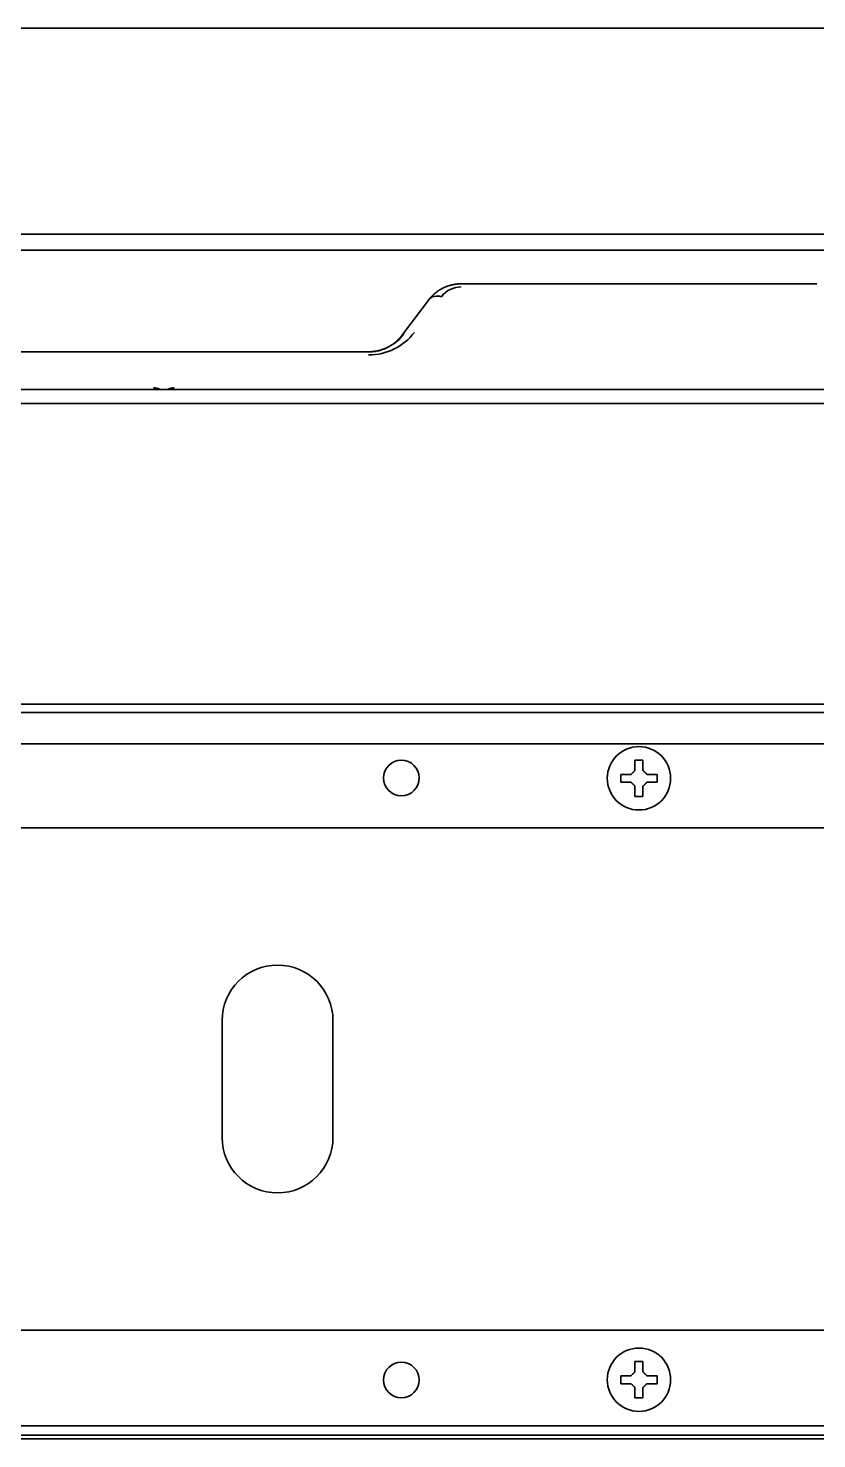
# Model space of a CAD drawing. Header units: inches. Extents: x 90 to 4162, y -443 to 3471.
# Drawn here: x 2548.8 to 2648.3, y 3208.6 to 3386.6 of the extents above; entities that cross this region are included whole.
import ezdxf

# ---------------------------------------------------------------- set-up
doc = ezdxf.new("R2010")
doc.units = ezdxf.units.IN
doc.layers.add('1', color=7, linetype='Continuous', true_color=0xffffff)
doc.layers.add('4', color=7, linetype='Continuous', true_color=0xffffff)

msp = doc.modelspace()

# ---------------------------------------------------------------- linework, layer by layer
at = {"layer": '1', "color": 7, "linetype": 'Continuous', "lineweight": 35}
for p, q in [((2448.94, 3386.64), (2802.84, 3386.64)), ((2798.61, 3360.64), (2453.17, 3360.64)), ((2450.76, 3358.64), (2801.02, 3358.64)), ((2311.39, 3301.28), (2940.39, 3301.28)), ((2934.39, 3300.25), (2317.39, 3300.25)), ((2317.39, 3296.31), (2934.39, 3296.31)), ((2623.59, 3291.94), (2623.59, 3292.44)), ((2623.59, 3291.44), (2623.59, 3291.94)), ((2628.19, 3292.44), (2628.19, 3291.94)), ((2628.19, 3291.94), (2628.19, 3291.44)), ((2934.39, 3285.68), (2317.39, 3285.68)), ((2573.25, 3261.36), (2573.25, 3246.6)), ((2587.25, 3246.6), (2587.25, 3261.36)), ((2934.39, 3222.28), (2317.39, 3222.28)), ((2623.59, 3216.01), (2623.59, 3216.51)), ((2628.19, 3216.51), (2628.19, 3216.01)), ((2623.59, 3215.51), (2623.59, 3216.01)), ((2628.19, 3216.01), (2628.19, 3215.51)), ((2319.39, 3210.2), (2932.39, 3210.2)), ((2317.39, 3208.55), (2934.39, 3208.55)), ((2319.39, 3209.01), (2932.39, 3209.01))]:
    msp.add_line(p, q, dxfattribs=at)
for centre, radius in [((2625.89, 3291.94), 4), ((2595.89, 3291.98), 2.25), ((2625.89, 3216.01), 4), ((2595.89, 3215.98), 2.25)]:
    msp.add_circle(centre, radius, dxfattribs=at)
for centre, start, end in [((2580.25, 3261.36), 0, 180), ((2580.25, 3246.6), 180, 0)]:
    msp.add_arc(centre, 7, start, end, dxfattribs=at)
for points in [[(2624.89, 3292.44), (2624.91, 3292.46), (2624.96, 3292.51), (2625.03, 3292.58), (2625.11, 3292.65), (2625.18, 3292.72), (2625.25, 3292.8), (2625.32, 3292.87), (2625.37, 3292.91), (2625.39, 3292.94)], [(2625.39, 3292.94), (2625.39, 3292.99), (2625.39, 3293.1), (2625.39, 3293.26), (2625.39, 3293.42), (2625.39, 3293.58), (2625.39, 3293.73), (2625.39, 3293.89), (2625.39, 3294.05), (2625.39, 3294.17), (2625.39, 3294.24)], [(2625.39, 3294.24), (2625.56, 3294.24), (2625.89, 3294.24), (2626.22, 3294.24), (2626.39, 3294.24)], [(2626.39, 3292.94), (2626.42, 3292.91), (2626.47, 3292.86), (2626.54, 3292.79), (2626.61, 3292.72), (2626.68, 3292.65), (2626.75, 3292.58), (2626.82, 3292.51), (2626.87, 3292.46), (2626.89, 3292.44)], [(2624.89, 3291.44), (2624.84, 3291.44), (2624.73, 3291.44), (2624.57, 3291.44), (2624.41, 3291.44), (2624.25, 3291.44), (2624.1, 3291.44), (2623.94, 3291.44), (2623.78, 3291.44), (2623.65, 3291.44), (2623.59, 3291.44)], [(2625.39, 3290.94), (2625.36, 3290.96), (2625.31, 3291.02), (2625.24, 3291.09), (2625.17, 3291.16), (2625.1, 3291.23), (2625.03, 3291.3), (2624.96, 3291.37), (2624.91, 3291.42), (2624.89, 3291.44)], [(2626.89, 3291.44), (2626.87, 3291.42), (2626.82, 3291.37), (2626.75, 3291.3), (2626.68, 3291.22), (2626.61, 3291.15), (2626.53, 3291.08), (2626.46, 3291.01), (2626.41, 3290.96), (2626.39, 3290.94)], [(2626.89, 3292.44), (2626.95, 3292.44), (2627.05, 3292.44), (2627.21, 3292.44), (2627.37, 3292.44), (2627.53, 3292.44), (2627.68, 3292.44), (2627.84, 3292.44), (2628, 3292.44), (2628.13, 3292.44), (2628.19, 3292.44)], [(2626.39, 3289.64), (2626.22, 3289.64), (2625.89, 3289.64), (2625.56, 3289.64), (2625.39, 3289.64)], [(2626.39, 3290.94), (2626.39, 3290.88), (2626.39, 3290.78), (2626.39, 3290.61), (2626.39, 3290.46), (2626.39, 3290.3), (2626.39, 3290.15), (2626.39, 3289.99), (2626.39, 3289.83), (2626.39, 3289.7), (2626.39, 3289.64)], [(2625.39, 3217.01), (2625.39, 3217.07), (2625.39, 3217.18), (2625.39, 3217.34), (2625.39, 3217.5), (2625.39, 3217.65), (2625.39, 3217.8), (2625.39, 3217.96), (2625.39, 3218.13), (2625.39, 3218.25), (2625.39, 3218.31)], [(2625.39, 3218.31), (2625.56, 3218.31), (2625.89, 3218.31), (2626.22, 3218.31), (2626.39, 3218.31)], [(2624.89, 3216.51), (2624.91, 3216.54), (2624.96, 3216.59), (2625.03, 3216.66), (2625.11, 3216.73), (2625.18, 3216.8), (2625.25, 3216.87), (2625.32, 3216.94), (2625.37, 3216.99), (2625.39, 3217.01)], [(2626.39, 3217.01), (2626.42, 3216.99), (2626.47, 3216.94), (2626.54, 3216.86), (2626.61, 3216.79), (2626.68, 3216.72), (2626.75, 3216.65), (2626.82, 3216.58), (2626.87, 3216.54), (2626.89, 3216.51)], [(2626.89, 3216.51), (2626.95, 3216.51), (2627.05, 3216.51), (2627.21, 3216.51), (2627.37, 3216.51), (2627.53, 3216.51), (2627.68, 3216.51), (2627.84, 3216.51), (2628, 3216.51), (2628.13, 3216.51), (2628.19, 3216.51)], [(2624.89, 3215.51), (2624.84, 3215.51), (2624.73, 3215.51), (2624.57, 3215.51), (2624.41, 3215.51), (2624.25, 3215.51), (2624.1, 3215.51), (2623.94, 3215.51), (2623.78, 3215.51), (2623.65, 3215.51), (2623.59, 3215.51)], [(2625.39, 3215.01), (2625.36, 3215.04), (2625.31, 3215.09), (2625.24, 3215.17), (2625.17, 3215.24), (2625.1, 3215.31), (2625.03, 3215.38), (2624.96, 3215.44), (2624.91, 3215.49), (2624.89, 3215.51)], [(2626.89, 3215.51), (2626.87, 3215.49), (2626.82, 3215.44), (2626.75, 3215.37), (2626.68, 3215.3), (2626.61, 3215.23), (2626.53, 3215.16), (2626.46, 3215.09), (2626.41, 3215.04), (2626.39, 3215.01)], [(2626.39, 3215.01), (2626.39, 3214.96), (2626.39, 3214.85), (2626.39, 3214.69), (2626.39, 3214.53), (2626.39, 3214.38), (2626.39, 3214.22), (2626.39, 3214.07), (2626.39, 3213.9), (2626.39, 3213.78), (2626.39, 3213.71)], [(2626.39, 3213.71), (2626.22, 3213.71), (2625.89, 3213.71), (2625.56, 3213.71), (2625.39, 3213.71)]]:
    msp.add_open_spline(points, degree=3, dxfattribs=at)
for points in [[(2626.39, 3294.24), (2626.39, 3294.04), (2626.39, 3293.83), (2626.39, 3293.5), (2626.39, 3293.39), (2626.39, 3293.17), (2626.39, 3293.05), (2626.39, 3292.94)], [(2623.59, 3292.44), (2623.79, 3292.44), (2624, 3292.44), (2624.33, 3292.44), (2624.44, 3292.44), (2624.66, 3292.44), (2624.78, 3292.44), (2624.89, 3292.44)], [(2628.19, 3291.44), (2627.99, 3291.44), (2627.78, 3291.44), (2627.45, 3291.44), (2627.34, 3291.44), (2627.12, 3291.44), (2627.01, 3291.44), (2626.89, 3291.44)], [(2625.39, 3289.64), (2625.39, 3289.84), (2625.39, 3290.05), (2625.39, 3290.38), (2625.39, 3290.49), (2625.39, 3290.71), (2625.39, 3290.82), (2625.39, 3290.94)], [(2626.39, 3218.31), (2626.39, 3218.11), (2626.39, 3217.9), (2626.39, 3217.58), (2626.39, 3217.47), (2626.39, 3217.24), (2626.39, 3217.13), (2626.39, 3217.01)], [(2623.59, 3216.51), (2623.79, 3216.51), (2624, 3216.51), (2624.33, 3216.51), (2624.44, 3216.51), (2624.66, 3216.51), (2624.78, 3216.51), (2624.89, 3216.51)], [(2625.39, 3213.71), (2625.39, 3213.92), (2625.39, 3214.13), (2625.39, 3214.45), (2625.39, 3214.56), (2625.39, 3214.79), (2625.39, 3214.9), (2625.39, 3215.01)], [(2628.19, 3215.51), (2627.99, 3215.51), (2627.78, 3215.51), (2627.45, 3215.51), (2627.34, 3215.51), (2627.12, 3215.51), (2627.01, 3215.51), (2626.89, 3215.51)]]:
    msp.add_open_spline(points, degree=3, knots=[0, 0, 0, 0, 0.5, 0.5, 0.75, 0.75, 1, 1, 1, 1], dxfattribs=at)
at = {"layer": '4', "color": 7, "linetype": 'Continuous', "lineweight": 35}
for p, q in [((2648.35, 3354.37), (2603.44, 3354.37)), ((2599.36, 3352.36), (2595.94, 3347.84)), ((2595.94, 3347.84), (2595.9, 3347.78)), ((2591.74, 3345.79), (2323.64, 3345.79)), ((2323.63, 3341.03), (2928.16, 3341.03)), ((2321.66, 3339.28), (2930.12, 3339.28))]:
    msp.add_line(p, q, dxfattribs=at)
for centre, major_axis, ratio, start_param, end_param in [((2603.37, 3351.1), (-2.93, -0.69), 0.950644, 4.470256, 5.429553), ((2600.95, 3351.15), (1.59, -1.21), 0.72838, 2.074728, 3.141584), ((2591.89, 3352.08), (-6.83, -1.6), 0.950644, 1.328664, 2.287961)]:
    msp.add_ellipse(centre, major_axis=major_axis, ratio=ratio, start_param=start_param, end_param=end_param, dxfattribs=at)
for points, knots in [([(2599.31, 3352.29), (2599.32, 3352.3), (2599.33, 3352.32), (2599.35, 3352.35), (2599.38, 3352.38), (2599.4, 3352.41), (2599.42, 3352.43), (2599.44, 3352.46), (2599.46, 3352.49), (2599.49, 3352.52), (2599.51, 3352.54), (2599.53, 3352.57), (2599.55, 3352.6), (2599.58, 3352.62), (2599.6, 3352.65), (2599.62, 3352.68), (2599.65, 3352.7), (2599.67, 3352.73), (2599.69, 3352.75), (2599.72, 3352.78), (2599.74, 3352.8), (2599.76, 3352.83), (2599.79, 3352.85), (2599.81, 3352.88), (2599.84, 3352.9), (2599.86, 3352.93), (2599.89, 3352.95), (2599.91, 3352.97), (2599.94, 3353), (2599.96, 3353.02), (2599.99, 3353.04), (2600.01, 3353.07), (2600.04, 3353.09), (2600.07, 3353.11), (2600.09, 3353.13), (2600.12, 3353.16), (2600.14, 3353.18), (2600.17, 3353.2), (2600.2, 3353.22), (2600.22, 3353.24), (2600.25, 3353.26), (2600.28, 3353.29), (2600.3, 3353.31), (2600.33, 3353.33), (2600.36, 3353.35), (2600.39, 3353.37), (2600.41, 3353.39), (2600.44, 3353.41), (2600.47, 3353.43), (2600.5, 3353.45), (2600.52, 3353.47), (2600.55, 3353.48), (2600.58, 3353.5), (2600.61, 3353.52), (2600.63, 3353.54), (2600.66, 3353.56), (2600.69, 3353.58), (2600.72, 3353.59), (2600.75, 3353.61), (2600.78, 3353.63), (2600.81, 3353.65), (2600.83, 3353.66), (2600.86, 3353.68), (2600.89, 3353.7), (2600.92, 3353.71), (2600.95, 3353.73), (2600.98, 3353.75), (2601.01, 3353.76), (2601.04, 3353.78), (2601.07, 3353.79), (2601.1, 3353.81), (2601.13, 3353.82), (2601.15, 3353.84), (2601.18, 3353.85), (2601.21, 3353.87), (2601.24, 3353.88), (2601.27, 3353.89), (2601.3, 3353.91), (2601.33, 3353.92), (2601.36, 3353.93), (2601.39, 3353.95), (2601.42, 3353.96), (2601.45, 3353.97), (2601.48, 3353.98), (2601.51, 3354), (2601.54, 3354.01), (2601.57, 3354.02), (2601.6, 3354.03), (2601.63, 3354.04), (2601.66, 3354.05), (2601.69, 3354.07), (2601.73, 3354.08), (2601.76, 3354.09), (2601.79, 3354.1), (2601.82, 3354.11), (2601.85, 3354.12), (2601.88, 3354.13), (2601.91, 3354.14), (2601.94, 3354.15), (2601.97, 3354.16), (2602, 3354.16), (2602.03, 3354.17), (2602.06, 3354.18), (2602.09, 3354.19), (2602.12, 3354.2), (2602.15, 3354.21), (2602.18, 3354.21), (2602.21, 3354.22), (2602.25, 3354.23), (2602.28, 3354.24), (2602.31, 3354.24), (2602.34, 3354.25), (2602.37, 3354.26), (2602.4, 3354.26), (2602.43, 3354.27), (2602.46, 3354.28), (2602.49, 3354.28), (2602.52, 3354.29), (2602.55, 3354.29), (2602.58, 3354.3), (2602.61, 3354.3), (2602.64, 3354.31), (2602.68, 3354.31), (2602.71, 3354.32), (2602.74, 3354.32), (2602.77, 3354.32), (2602.8, 3354.33), (2602.83, 3354.33), (2602.86, 3354.34), (2602.89, 3354.34), (2602.92, 3354.34), (2602.95, 3354.35), (2602.98, 3354.35), (2603.01, 3354.35), (2603.04, 3354.35), (2603.07, 3354.36), (2603.1, 3354.36), (2603.13, 3354.36), (2603.16, 3354.36), (2603.19, 3354.36), (2603.22, 3354.36), (2603.25, 3354.37), (2603.28, 3354.37), (2603.31, 3354.37), (2603.35, 3354.37), (2603.38, 3354.37), (2603.41, 3354.37), (2603.43, 3354.37), (2603.44, 3354.37)], [0, 0, 0, 0, 0.008172, 0.016323, 0.024452, 0.03256, 0.040646, 0.04871, 0.056753, 0.064775, 0.072776, 0.080755, 0.088713, 0.09665, 0.104566, 0.112461, 0.120335, 0.128188, 0.13602, 0.143831, 0.151622, 0.159392, 0.167141, 0.17487, 0.182579, 0.190267, 0.197934, 0.205582, 0.213209, 0.220816, 0.228403, 0.23597, 0.243517, 0.251044, 0.258551, 0.266038, 0.273506, 0.280954, 0.288383, 0.295792, 0.303181, 0.310552, 0.317903, 0.325235, 0.332547, 0.339841, 0.347116, 0.354371, 0.361608, 0.368826, 0.376026, 0.383207, 0.390369, 0.397513, 0.404638, 0.411746, 0.418835, 0.425905, 0.432958, 0.439993, 0.44701, 0.454009, 0.46099, 0.467954, 0.4749, 0.481829, 0.48874, 0.495634, 0.502511, 0.509371, 0.516213, 0.523039, 0.529848, 0.53664, 0.543415, 0.550174, 0.556916, 0.563642, 0.570352, 0.577045, 0.583722, 0.590383, 0.597028, 0.603658, 0.610272, 0.61687, 0.623452, 0.630019, 0.636571, 0.643107, 0.649629, 0.656135, 0.662627, 0.669103, 0.675565, 0.682012, 0.688445, 0.694863, 0.701267, 0.707657, 0.714033, 0.720395, 0.726743, 0.733077, 0.739398, 0.745705, 0.751999, 0.758279, 0.764546, 0.770801, 0.777042, 0.78327, 0.789486, 0.795689, 0.80188, 0.808058, 0.814224, 0.820378, 0.82652, 0.83265, 0.838769, 0.844875, 0.850971, 0.857055, 0.863127, 0.869189, 0.87524, 0.881279, 0.887308, 0.893327, 0.899335, 0.905332, 0.91132, 0.917297, 0.923265, 0.929222, 0.93517, 0.941109, 0.947038, 0.952958, 0.958869, 0.96477, 0.970663, 0.976547, 0.982423, 0.98829, 0.994149, 1, 1, 1, 1]), ([(2596.2, 3348.09), (2595.98, 3347.75), (2595.44, 3347.15), (2594.38, 3346.4), (2593.31, 3345.97), (2592.41, 3345.79), (2591.96, 3345.77), (2591.74, 3345.76)], [0, 0, 0, 0, 0.305789, 0.569797, 0.796399, 0.899765, 1, 1, 1, 1]), ([(2591.74, 3345.79), (2591.74, 3345.79), (2591.76, 3345.79), (2591.78, 3345.79), (2591.81, 3345.79), (2591.83, 3345.79), (2591.86, 3345.79), (2591.88, 3345.79), (2591.91, 3345.79), (2591.93, 3345.79), (2591.96, 3345.79), (2591.98, 3345.79), (2592.01, 3345.79), (2592.03, 3345.79), (2592.05, 3345.8), (2592.08, 3345.8), (2592.1, 3345.8), (2592.13, 3345.8), (2592.15, 3345.8), (2592.18, 3345.8), (2592.2, 3345.81), (2592.23, 3345.81), (2592.25, 3345.81), (2592.28, 3345.81), (2592.3, 3345.82), (2592.33, 3345.82), (2592.35, 3345.82), (2592.37, 3345.82), (2592.4, 3345.83), (2592.42, 3345.83), (2592.45, 3345.83), (2592.47, 3345.84), (2592.5, 3345.84), (2592.52, 3345.84), (2592.55, 3345.85), (2592.57, 3345.85), (2592.6, 3345.86), (2592.62, 3345.86), (2592.65, 3345.86), (2592.67, 3345.87), (2592.69, 3345.87), (2592.72, 3345.88), (2592.74, 3345.88), (2592.77, 3345.89), (2592.79, 3345.89), (2592.82, 3345.9), (2592.84, 3345.9), (2592.87, 3345.91), (2592.89, 3345.91), (2592.92, 3345.92), (2592.94, 3345.92), (2592.96, 3345.93), (2592.99, 3345.93), (2593.01, 3345.94), (2593.04, 3345.95), (2593.06, 3345.95), (2593.09, 3345.96), (2593.11, 3345.96), (2593.14, 3345.97), (2593.16, 3345.98), (2593.18, 3345.98), (2593.21, 3345.99), (2593.23, 3346), (2593.26, 3346.01), (2593.28, 3346.01), (2593.3, 3346.02), (2593.33, 3346.03), (2593.35, 3346.03), (2593.38, 3346.04), (2593.4, 3346.05), (2593.43, 3346.06), (2593.45, 3346.07), (2593.47, 3346.07), (2593.5, 3346.08), (2593.52, 3346.09), (2593.54, 3346.1), (2593.57, 3346.11), (2593.59, 3346.12), (2593.62, 3346.13), (2593.64, 3346.13), (2593.66, 3346.14), (2593.69, 3346.15), (2593.71, 3346.16), (2593.73, 3346.17), (2593.76, 3346.18), (2593.78, 3346.19), (2593.81, 3346.2), (2593.83, 3346.21), (2593.85, 3346.22), (2593.88, 3346.23), (2593.9, 3346.24), (2593.92, 3346.25), (2593.95, 3346.26), (2593.97, 3346.27), (2593.99, 3346.28), (2594.02, 3346.29), (2594.04, 3346.3), (2594.07, 3346.32), (2594.11, 3346.34), (2594.16, 3346.36), (2594.21, 3346.39), (2594.26, 3346.42), (2594.31, 3346.44), (2594.36, 3346.47), (2594.41, 3346.5), (2594.46, 3346.53), (2594.51, 3346.56), (2594.56, 3346.59), (2594.61, 3346.62), (2594.66, 3346.65), (2594.7, 3346.68), (2594.75, 3346.71), (2594.8, 3346.75), (2594.85, 3346.78), (2594.9, 3346.81), (2594.94, 3346.85), (2594.99, 3346.89), (2595.04, 3346.92), (2595.08, 3346.96), (2595.13, 3347), (2595.18, 3347.03), (2595.22, 3347.07), (2595.27, 3347.11), (2595.31, 3347.15), (2595.36, 3347.19), (2595.4, 3347.24), (2595.44, 3347.28), (2595.49, 3347.32), (2595.53, 3347.36), (2595.57, 3347.41), (2595.62, 3347.45), (2595.66, 3347.5), (2595.7, 3347.54), (2595.74, 3347.59), (2595.78, 3347.64), (2595.82, 3347.69), (2595.86, 3347.73), (2595.88, 3347.77), (2595.9, 3347.78)], [0, 0, 0, 0, 0.003864, 0.007731, 0.011602, 0.015475, 0.019353, 0.023234, 0.02712, 0.03101, 0.034906, 0.038806, 0.042712, 0.046623, 0.050541, 0.054465, 0.058395, 0.062333, 0.066277, 0.070229, 0.074188, 0.078155, 0.082131, 0.086115, 0.090107, 0.094109, 0.09812, 0.10214, 0.106171, 0.110211, 0.114261, 0.118322, 0.122394, 0.126477, 0.130571, 0.134676, 0.138794, 0.142923, 0.147065, 0.151219, 0.155385, 0.159565, 0.163758, 0.167964, 0.172184, 0.176417, 0.180665, 0.184927, 0.189204, 0.193495, 0.197801, 0.202122, 0.206459, 0.210811, 0.215179, 0.219562, 0.223962, 0.228379, 0.232811, 0.237261, 0.241727, 0.246211, 0.250712, 0.25523, 0.259766, 0.26432, 0.268892, 0.273482, 0.27809, 0.282717, 0.287363, 0.292027, 0.296711, 0.301413, 0.306135, 0.310877, 0.315638, 0.320419, 0.32522, 0.330041, 0.334883, 0.339745, 0.344627, 0.34953, 0.354454, 0.359399, 0.364366, 0.369353, 0.374362, 0.379392, 0.384444, 0.389518, 0.394614, 0.399732, 0.404872, 0.410034, 0.415219, 0.420426, 0.431876, 0.443469, 0.455209, 0.467096, 0.479131, 0.491315, 0.503649, 0.516135, 0.528772, 0.541563, 0.554508, 0.567608, 0.580863, 0.594275, 0.607845, 0.621572, 0.635458, 0.649503, 0.663709, 0.678075, 0.692603, 0.707293, 0.722145, 0.737161, 0.75234, 0.767683, 0.783192, 0.798865, 0.814704, 0.83071, 0.846882, 0.863221, 0.879728, 0.896403, 0.913246, 0.930258, 0.947439, 0.964789, 0.982309, 1, 1, 1, 1]), ([(2564.6, 3341.23), (2564.64, 3341.23), (2564.69, 3341.22), (2564.82, 3341.18), (2564.9, 3341.12), (2564.96, 3341.05), (2564.97, 3341.04), (2564.97, 3341.04)], [0, 0, 0, 0, 0.330789, 0.330789, 0.961404, 0.961404, 1, 1, 1, 1]), ([(2565.37, 3341.04), (2565.36, 3341.04), (2565.35, 3341.05), (2565.22, 3341.13), (2565.06, 3341.18), (2564.79, 3341.22), (2564.69, 3341.23), (2564.6, 3341.23)], [0, 0, 0, 0, 0.054472, 0.054472, 0.674673, 0.674673, 1, 1, 1, 1]), ([(2567.18, 3341.23), (2567.09, 3341.23), (2566.99, 3341.22), (2566.73, 3341.18), (2566.57, 3341.13), (2566.44, 3341.05), (2566.43, 3341.04), (2566.42, 3341.04)], [0, 0, 0, 0, 0.325327, 0.325327, 0.945528, 0.945528, 1, 1, 1, 1]), ([(2566.81, 3341.04), (2566.81, 3341.04), (2566.82, 3341.05), (2566.88, 3341.12), (2566.96, 3341.18), (2567.09, 3341.22), (2567.14, 3341.23), (2567.18, 3341.23)], [0, 0, 0, 0, 0.038438, 0.038438, 0.669156, 0.669156, 1, 1, 1, 1])]:
    msp.add_open_spline(points, degree=3, knots=knots, dxfattribs=at)

doc.saveas('drawing.dxf')
